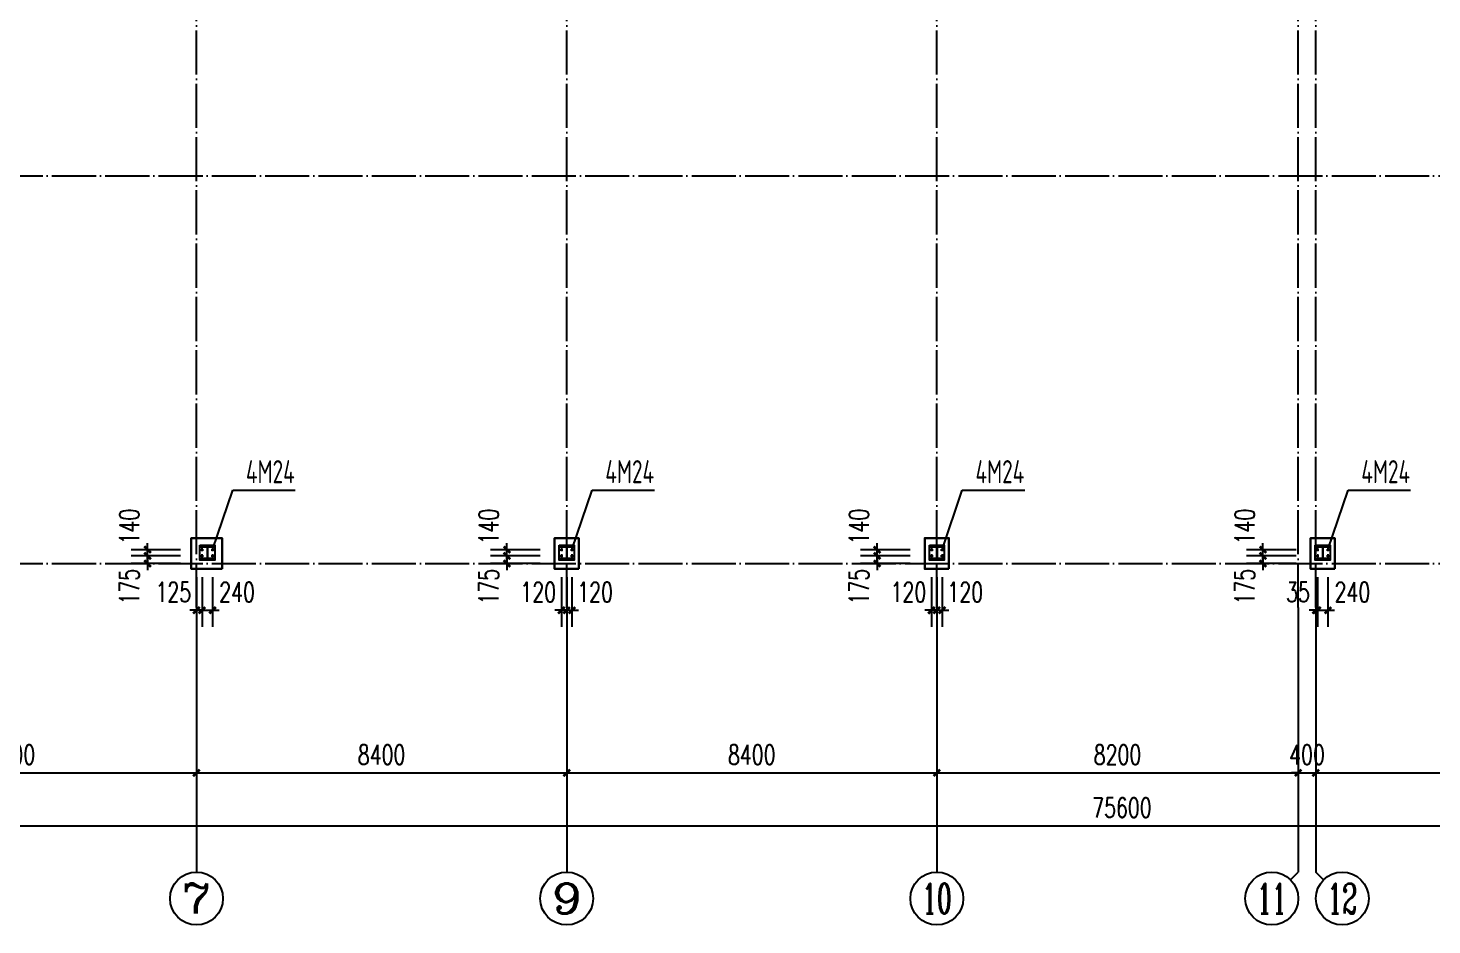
# Model space of a CAD drawing. Extents: x 712773 to 1022356, y -298958 to 209542.
# Drawn here: x 941569 to 973425, y -29917 to -9565 of the extents above; entities that cross this region are included whole.
import ezdxf
from ezdxf.enums import TextEntityAlignment as Align

# ---------------------------------------------------------------- set-up
doc = ezdxf.new("R2010")
doc.units = 0
doc.header["$LTSCALE"] = 500
doc.header["$MEASUREMENT"] = 0
doc.linetypes.add('DOTE', pattern=[2.42, 2, -0.2, 0.02, -0.2])
doc.layers.get('0').update_dxf_attribs({"linetype": 'CONTINUOUS'})
doc.layers.get('DEFPOINTS').update_dxf_attribs({"linetype": 'CONTINUOUS'})
doc.layers.add('0S-柱-线', color=50, linetype='CONTINUOUS', lineweight=30)
doc.layers.add('10', color=7, linetype='CONTINUOUS', lineweight=18)
for name, color, linetype in [('AXIS', 3, 'CONTINUOUS'), ('AXIS_TEXT', 7, 'CONTINUOUS'), ('DIM_LEAD', 3, 'CONTINUOUS'), ('DOTE', 1, 'DOTE'), ('PUB_DIM', 3, 'CONTINUOUS'), ('PUB_TEXT', 7, 'CONTINUOUS'), ('钢架', 7, 'CONTINUOUS')]:
    doc.layers.add(name, color=color, linetype=linetype)
doc.styles.add('_TCH_AXIS', font='COMPLEX', dxfattribs={"bigfont": 'GBCBIG'})
doc.styles.add('_TCH_DIM_T3', font='SIMPLEX', dxfattribs={"width": 0.705882, "bigfont": 'GBCBIG'})
doc.styles.add('COMPLEX', font='COMPLEX')
doc.styles.add('TSSD_Rein', font='tssdeng.shx', dxfattribs={"width": 0.7, "bigfont": 'hztxt.shx'})
doc.dimstyles.new('_TCH_ARCH&&150', dxfattribs={"dimtxt": 446.25, "dimasz": 150, "dimexe": 375, "dimexo": 450, "dimgap": 189.375, "dimtad": 1, "dimdec": 0, "dimzin": 0, "dimdsep": 46, "dimtxsty": '_TCH_DIM_T3', "dimblk": 'ARCHTICK', "dimcen": 0.09, "dimclrt": 7, "dimazin": 2, "dimtfac": 1, "dimtdec": 0, "dimtix": 1, "dimtmove": 2, "dimatfit": 3, "dimfxl": 0, "dimtolj": 1, "dimtzin": 0, "dimarcsym": 0})

# ---------------------------------------------------------------- blocks, each defined once
blk = doc.blocks.new('awtgagwega')
for p, q in [((1003747, -386358), (1003817, -386358)), ((1003782, -386323), (1003782, -386393)), ((1003987, -386358), (1004057, -386358)), ((1004022, -386323), (1004022, -386393)), ((1003747, -386498), (1003817, -386498)), ((1003782, -386463), (1003782, -386533)), ((1003987, -386498), (1004057, -386498)), ((1004022, -386463), (1004022, -386533))]:
    blk.add_line(p, q)
at = {"layer": '10', "color": 1}
for centre in [(1003782, -386358), (1004022, -386358), (1003782, -386498), (1004022, -386498)]:
    blk.add_circle(centre, 13, dxfattribs=at)
at = {"layer": '钢架', "color": 4}
for p, q in [((1003752, -386283), (1004052, -386283)), ((1003752, -386297), (1003752, -386283)), ((1003752, -386297), (1004052, -386297)), ((1003898, -386297), (1003898, -386559)), ((1003906, -386297), (1003906, -386559)), ((1004052, -386283), (1004052, -386297)), ((1004052, -386559), (1003752, -386559)), ((1003752, -386573), (1003752, -386559)), ((1004052, -386573), (1003752, -386573)), ((1004052, -386559), (1004052, -386573))]:
    blk.add_line(p, q, dxfattribs=at)
at = {"layer": '钢架'}
blk.add_lwpolyline([(1003732, -386258), (1004072, -386258), (1004072, -386598), (1003732, -386598)], close=True, dxfattribs=at)
blk = doc.blocks.new('_ArchTick')
at = {"color": 0, "linetype": 'ByBlock', "const_width": 0.4}
blk.add_lwpolyline([(-0.5, -0.5), (0.5, 0.5)], dxfattribs=at)
blk = doc.blocks.new('*D532')
at = {"layer": 'AXIS', "color": 0, "lineweight": -2, "transparency": 16777216}
for p, q in [((928591, -23167), (928591, -28042)), ((1004191, -23167), (1004191, -28042)), ((928591, -27667), (1004191, -27667))]:
    blk.add_line(p, q, dxfattribs=at)
at = {"layer": 'DEFPOINTS', "color": 0, "transparency": 16777216}
for p in [(928591, -22717), (1004191, -22717), (1004191, -27667)]:
    blk.add_point(p, dxfattribs=at)
at = {"layer": 'AXIS', "color": 0, "lineweight": -2, "transparency": 16777216, "xscale": 150, "yscale": 150, "zscale": 150, "rotation": 180}
blk.add_blockref('_ArchTick', (928591, -27667), dxfattribs=at)
at = {"layer": 'AXIS', "color": 0, "lineweight": -2, "transparency": 16777216, "xscale": 150, "yscale": 150, "zscale": 150}
blk.add_blockref('_ArchTick', (1004191, -27667), dxfattribs=at)
at = {"layer": 'AXIS', "color": 7, "transparency": 16777216, "insert": (966391, -27255), "char_height": 446.2, "attachment_point": 5, "style": '_TCH_DIM_T3'}
blk.add_mtext('\\A1;75600', dxfattribs=at)
blk = doc.blocks.new('*D534')
at = {"layer": 'AXIS', "color": 0, "lineweight": -2, "transparency": 16777216}
for p, q in [((936991, -23167), (936991, -26842)), ((945391, -23167), (945391, -26842)), ((936991, -26467), (945391, -26467))]:
    blk.add_line(p, q, dxfattribs=at)
at = {"layer": 'DEFPOINTS', "color": 0, "transparency": 16777216}
for p in [(936991, -22717), (945391, -22717), (945391, -26467)]:
    blk.add_point(p, dxfattribs=at)
at = {"layer": 'AXIS', "color": 0, "lineweight": -2, "transparency": 16777216, "xscale": 150, "yscale": 150, "zscale": 150, "rotation": 180}
blk.add_blockref('_ArchTick', (936991, -26467), dxfattribs=at)
at = {"layer": 'AXIS', "color": 0, "lineweight": -2, "transparency": 16777216, "xscale": 150, "yscale": 150, "zscale": 150}
blk.add_blockref('_ArchTick', (945391, -26467), dxfattribs=at)
at = {"layer": 'AXIS', "color": 7, "transparency": 16777216, "insert": (941191, -26055), "char_height": 446.2, "attachment_point": 5, "style": '_TCH_DIM_T3'}
blk.add_mtext('\\A1;8400', dxfattribs=at)
blk = doc.blocks.new('*D535')
at = {"layer": 'AXIS', "color": 0, "lineweight": -2, "transparency": 16777216}
for p, q in [((945391, -23167), (945391, -26842)), ((953791, -23167), (953791, -26842)), ((945391, -26467), (953791, -26467))]:
    blk.add_line(p, q, dxfattribs=at)
at = {"layer": 'DEFPOINTS', "color": 0, "transparency": 16777216}
for p in [(945391, -22717), (953791, -22717), (953791, -26467)]:
    blk.add_point(p, dxfattribs=at)
at = {"layer": 'AXIS', "color": 0, "lineweight": -2, "transparency": 16777216, "xscale": 150, "yscale": 150, "zscale": 150, "rotation": 180}
blk.add_blockref('_ArchTick', (945391, -26467), dxfattribs=at)
at = {"layer": 'AXIS', "color": 0, "lineweight": -2, "transparency": 16777216, "xscale": 150, "yscale": 150, "zscale": 150}
blk.add_blockref('_ArchTick', (953791, -26467), dxfattribs=at)
at = {"layer": 'AXIS', "color": 7, "transparency": 16777216, "insert": (949591, -26055), "char_height": 446.2, "attachment_point": 5, "style": '_TCH_DIM_T3'}
blk.add_mtext('\\A1;8400', dxfattribs=at)
blk = doc.blocks.new('*D536')
at = {"layer": 'AXIS', "color": 0, "lineweight": -2, "transparency": 16777216}
for p, q in [((953791, -23167), (953791, -26842)), ((962191, -23167), (962191, -26842)), ((953791, -26467), (962191, -26467))]:
    blk.add_line(p, q, dxfattribs=at)
at = {"layer": 'DEFPOINTS', "color": 0, "transparency": 16777216}
for p in [(953791, -22717), (962191, -22717), (962191, -26467)]:
    blk.add_point(p, dxfattribs=at)
at = {"layer": 'AXIS', "color": 0, "lineweight": -2, "transparency": 16777216, "xscale": 150, "yscale": 150, "zscale": 150, "rotation": 180}
blk.add_blockref('_ArchTick', (953791, -26467), dxfattribs=at)
at = {"layer": 'AXIS', "color": 0, "lineweight": -2, "transparency": 16777216, "xscale": 150, "yscale": 150, "zscale": 150}
blk.add_blockref('_ArchTick', (962191, -26467), dxfattribs=at)
at = {"layer": 'AXIS', "color": 7, "transparency": 16777216, "insert": (957991, -26055), "char_height": 446.2, "attachment_point": 5, "style": '_TCH_DIM_T3'}
blk.add_mtext('\\A1;8400', dxfattribs=at)
blk = doc.blocks.new('*D537')
at = {"layer": 'AXIS', "color": 0, "lineweight": -2, "transparency": 16777216}
for p, q in [((962191, -23167), (962191, -26842)), ((970391, -23167), (970391, -26842)), ((962191, -26467), (970391, -26467))]:
    blk.add_line(p, q, dxfattribs=at)
at = {"layer": 'DEFPOINTS', "color": 0, "transparency": 16777216}
for p in [(962191, -22717), (970391, -22717), (970391, -26467)]:
    blk.add_point(p, dxfattribs=at)
at = {"layer": 'AXIS', "color": 0, "lineweight": -2, "transparency": 16777216, "xscale": 150, "yscale": 150, "zscale": 150, "rotation": 180}
blk.add_blockref('_ArchTick', (962191, -26467), dxfattribs=at)
at = {"layer": 'AXIS', "color": 0, "lineweight": -2, "transparency": 16777216, "xscale": 150, "yscale": 150, "zscale": 150}
blk.add_blockref('_ArchTick', (970391, -26467), dxfattribs=at)
at = {"layer": 'AXIS', "color": 7, "transparency": 16777216, "insert": (966291, -26055), "char_height": 446.2, "attachment_point": 5, "style": '_TCH_DIM_T3'}
blk.add_mtext('\\A1;8200', dxfattribs=at)
blk = doc.blocks.new('*D538')
at = {"layer": 'AXIS', "color": 0, "lineweight": -2, "transparency": 16777216}
for p, q in [((970391, -23167), (970391, -26842)), ((970791, -23167), (970791, -26842)), ((970391, -26467), (970241, -26467)), ((970391, -26467), (970791, -26467)), ((970791, -26467), (970941, -26467))]:
    blk.add_line(p, q, dxfattribs=at)
at = {"layer": 'DEFPOINTS', "color": 0, "transparency": 16777216}
for p in [(970391, -22717), (970791, -22717), (970791, -26467)]:
    blk.add_point(p, dxfattribs=at)
at = {"layer": 'AXIS', "color": 0, "lineweight": -2, "transparency": 16777216, "xscale": 150, "yscale": 150, "zscale": 150}
blk.add_blockref('_ArchTick', (970391, -26467), dxfattribs=at)
at = {"layer": 'AXIS', "color": 0, "lineweight": -2, "transparency": 16777216, "xscale": 150, "yscale": 150, "zscale": 150, "rotation": 180}
blk.add_blockref('_ArchTick', (970791, -26467), dxfattribs=at)
at = {"layer": 'AXIS', "color": 7, "transparency": 16777216, "insert": (970591, -26055), "char_height": 446.2, "attachment_point": 5, "style": '_TCH_DIM_T3'}
blk.add_mtext('\\A1;400', dxfattribs=at)
blk = doc.blocks.new('*D539')
at = {"layer": 'AXIS', "color": 0, "lineweight": -2, "transparency": 16777216}
for p, q in [((970791, -23167), (970791, -26842)), ((978991, -23167), (978991, -26842)), ((970791, -26467), (978991, -26467))]:
    blk.add_line(p, q, dxfattribs=at)
at = {"layer": 'DEFPOINTS', "color": 0, "transparency": 16777216}
for p in [(970791, -22717), (978991, -22717), (978991, -26467)]:
    blk.add_point(p, dxfattribs=at)
at = {"layer": 'AXIS', "color": 0, "lineweight": -2, "transparency": 16777216, "xscale": 150, "yscale": 150, "zscale": 150, "rotation": 180}
blk.add_blockref('_ArchTick', (970791, -26467), dxfattribs=at)
at = {"layer": 'AXIS', "color": 0, "lineweight": -2, "transparency": 16777216, "xscale": 150, "yscale": 150, "zscale": 150}
blk.add_blockref('_ArchTick', (978991, -26467), dxfattribs=at)
at = {"layer": 'AXIS', "color": 7, "transparency": 16777216, "insert": (974891, -26055), "char_height": 446.2, "attachment_point": 5, "style": '_TCH_DIM_T3'}
blk.add_mtext('\\A1;8200', dxfattribs=at)
blk = doc.blocks.new('*D554')
at = {"layer": 'DEFPOINTS', "color": 0, "transparency": 16777216}
for p in [(945391, -21577), (945516, -21577), (945516, -22777)]:
    blk.add_point(p, dxfattribs=at)
at = {"layer": 'PUB_DIM', "color": 0, "lineweight": -2, "transparency": 16777216}
for p, q in [((945391, -22027), (945391, -23152)), ((945516, -22027), (945516, -23152)), ((945391, -22777), (945241, -22777)), ((945391, -22777), (945516, -22777)), ((945516, -22777), (945666, -22777))]:
    blk.add_line(p, q, dxfattribs=at)
at = {"layer": 'PUB_DIM', "color": 0, "lineweight": -2, "transparency": 16777216, "xscale": 150, "yscale": 150, "zscale": 150}
blk.add_blockref('_ArchTick', (945391, -22777), dxfattribs=at)
at = {"layer": 'PUB_DIM', "color": 0, "lineweight": -2, "transparency": 16777216, "xscale": 150, "yscale": 150, "zscale": 150, "rotation": 180}
blk.add_blockref('_ArchTick', (945516, -22777), dxfattribs=at)
at = {"layer": 'PUB_DIM', "color": 7, "transparency": 16777216, "insert": (944866, -22365), "char_height": 446.2, "attachment_point": 5, "style": '_TCH_DIM_T3'}
blk.add_mtext('\\A1;125', dxfattribs=at)
blk = doc.blocks.new('*D555')
at = {"layer": 'DEFPOINTS', "color": 0, "transparency": 16777216}
for p in [(945516, -21577), (945756, -21577), (945756, -22777)]:
    blk.add_point(p, dxfattribs=at)
at = {"layer": 'PUB_DIM', "color": 0, "lineweight": -2, "transparency": 16777216}
for p, q in [((945516, -22027), (945516, -23152)), ((945756, -22027), (945756, -23152)), ((945516, -22777), (945366, -22777)), ((945516, -22777), (945756, -22777)), ((945756, -22777), (945906, -22777))]:
    blk.add_line(p, q, dxfattribs=at)
at = {"layer": 'PUB_DIM', "color": 0, "lineweight": -2, "transparency": 16777216, "xscale": 150, "yscale": 150, "zscale": 150}
blk.add_blockref('_ArchTick', (945516, -22777), dxfattribs=at)
at = {"layer": 'PUB_DIM', "color": 0, "lineweight": -2, "transparency": 16777216, "xscale": 150, "yscale": 150, "zscale": 150, "rotation": 180}
blk.add_blockref('_ArchTick', (945756, -22777), dxfattribs=at)
at = {"layer": 'PUB_DIM', "color": 7, "transparency": 16777216, "insert": (946311, -22365), "char_height": 446.2, "attachment_point": 5, "style": '_TCH_DIM_T3'}
blk.add_mtext('\\A1;240', dxfattribs=at)
blk = doc.blocks.new('*D556')
at = {"layer": 'DEFPOINTS', "color": 0, "transparency": 16777216}
for p in [(944281, -21542), (945481, -21542), (945481, -21717)]:
    blk.add_point(p, dxfattribs=at)
at = {"layer": 'PUB_DIM', "color": 0, "lineweight": -2, "transparency": 16777216}
for p, q in [((945031, -21542), (943906, -21542)), ((944281, -21542), (944281, -21392)), ((944281, -21717), (944281, -21542)), ((945031, -21717), (943906, -21717)), ((944281, -21717), (944281, -21867))]:
    blk.add_line(p, q, dxfattribs=at)
at = {"layer": 'PUB_DIM', "color": 0, "lineweight": -2, "transparency": 16777216, "xscale": 150, "yscale": 150, "zscale": 150}
for p, rotation in [((944281, -21542), 270), ((944281, -21717), 90)]:
    blk.add_blockref('_ArchTick', p, dxfattribs=dict(at, rotation=rotation))
at = {"layer": 'PUB_DIM', "color": 7, "transparency": 16777216, "insert": (943869, -22242), "char_height": 446.2, "attachment_point": 5, "rotation": 90, "style": '_TCH_DIM_T3'}
blk.add_mtext('\\A1;175', dxfattribs=at)
blk = doc.blocks.new('*D557')
at = {"layer": 'DEFPOINTS', "color": 0, "transparency": 16777216}
for p in [(944281, -21402), (945481, -21402), (945481, -21542)]:
    blk.add_point(p, dxfattribs=at)
at = {"layer": 'PUB_DIM', "color": 0, "lineweight": -2, "transparency": 16777216}
for p, q in [((944281, -21402), (944281, -21252)), ((945031, -21402), (943906, -21402)), ((945031, -21542), (943906, -21542)), ((944281, -21542), (944281, -21402)), ((944281, -21542), (944281, -21692))]:
    blk.add_line(p, q, dxfattribs=at)
at = {"layer": 'PUB_DIM', "color": 0, "lineweight": -2, "transparency": 16777216, "xscale": 150, "yscale": 150, "zscale": 150}
for p, rotation in [((944281, -21402), 270), ((944281, -21542), 90)]:
    blk.add_blockref('_ArchTick', p, dxfattribs=dict(at, rotation=rotation))
at = {"layer": 'PUB_DIM', "color": 7, "transparency": 16777216, "insert": (943869, -20877), "char_height": 446.2, "attachment_point": 5, "rotation": 90, "style": '_TCH_DIM_T3'}
blk.add_mtext('\\A1;140', dxfattribs=at)
blk = doc.blocks.new('*D558')
at = {"layer": 'DEFPOINTS', "color": 0, "transparency": 16777216}
for p in [(953671, -21577), (953791, -21577), (953791, -22777)]:
    blk.add_point(p, dxfattribs=at)
at = {"layer": 'PUB_DIM', "color": 0, "lineweight": -2, "transparency": 16777216}
for p, q in [((953671, -22027), (953671, -23152)), ((953791, -22027), (953791, -23152)), ((953671, -22777), (953521, -22777)), ((953671, -22777), (953791, -22777)), ((953791, -22777), (953941, -22777))]:
    blk.add_line(p, q, dxfattribs=at)
at = {"layer": 'PUB_DIM', "color": 0, "lineweight": -2, "transparency": 16777216, "xscale": 150, "yscale": 150, "zscale": 150}
blk.add_blockref('_ArchTick', (953671, -22777), dxfattribs=at)
at = {"layer": 'PUB_DIM', "color": 0, "lineweight": -2, "transparency": 16777216, "xscale": 150, "yscale": 150, "zscale": 150, "rotation": 180}
blk.add_blockref('_ArchTick', (953791, -22777), dxfattribs=at)
at = {"layer": 'PUB_DIM', "color": 7, "transparency": 16777216, "insert": (953146, -22365), "char_height": 446.2, "attachment_point": 5, "style": '_TCH_DIM_T3'}
blk.add_mtext('\\A1;120', dxfattribs=at)
blk = doc.blocks.new('*D559')
at = {"layer": 'DEFPOINTS', "color": 0, "transparency": 16777216}
for p in [(953791, -21577), (953911, -21577), (953911, -22777)]:
    blk.add_point(p, dxfattribs=at)
at = {"layer": 'PUB_DIM', "color": 0, "lineweight": -2, "transparency": 16777216}
for p, q in [((953791, -22027), (953791, -23152)), ((953911, -22027), (953911, -23152)), ((953791, -22777), (953641, -22777)), ((953791, -22777), (953911, -22777)), ((953911, -22777), (954061, -22777))]:
    blk.add_line(p, q, dxfattribs=at)
at = {"layer": 'PUB_DIM', "color": 0, "lineweight": -2, "transparency": 16777216, "xscale": 150, "yscale": 150, "zscale": 150}
blk.add_blockref('_ArchTick', (953791, -22777), dxfattribs=at)
at = {"layer": 'PUB_DIM', "color": 0, "lineweight": -2, "transparency": 16777216, "xscale": 150, "yscale": 150, "zscale": 150, "rotation": 180}
blk.add_blockref('_ArchTick', (953911, -22777), dxfattribs=at)
at = {"layer": 'PUB_DIM', "color": 7, "transparency": 16777216, "insert": (954436, -22365), "char_height": 446.2, "attachment_point": 5, "style": '_TCH_DIM_T3'}
blk.add_mtext('\\A1;120', dxfattribs=at)
blk = doc.blocks.new('*D560')
at = {"layer": 'DEFPOINTS', "color": 0, "transparency": 16777216}
for p in [(952436, -21542), (953636, -21542), (953636, -21717)]:
    blk.add_point(p, dxfattribs=at)
at = {"layer": 'PUB_DIM', "color": 0, "lineweight": -2, "transparency": 16777216}
for p, q in [((953186, -21542), (952061, -21542)), ((952436, -21542), (952436, -21392)), ((952436, -21717), (952436, -21542)), ((953186, -21717), (952061, -21717)), ((952436, -21717), (952436, -21867))]:
    blk.add_line(p, q, dxfattribs=at)
at = {"layer": 'PUB_DIM', "color": 0, "lineweight": -2, "transparency": 16777216, "xscale": 150, "yscale": 150, "zscale": 150}
for p, rotation in [((952436, -21542), 270), ((952436, -21717), 90)]:
    blk.add_blockref('_ArchTick', p, dxfattribs=dict(at, rotation=rotation))
at = {"layer": 'PUB_DIM', "color": 7, "transparency": 16777216, "insert": (952024, -22242), "char_height": 446.2, "attachment_point": 5, "rotation": 90, "style": '_TCH_DIM_T3'}
blk.add_mtext('\\A1;175', dxfattribs=at)
blk = doc.blocks.new('*D561')
at = {"layer": 'DEFPOINTS', "color": 0, "transparency": 16777216}
for p in [(952436, -21402), (953636, -21402), (953636, -21542)]:
    blk.add_point(p, dxfattribs=at)
at = {"layer": 'PUB_DIM', "color": 0, "lineweight": -2, "transparency": 16777216}
for p, q in [((952436, -21402), (952436, -21252)), ((953186, -21402), (952061, -21402)), ((953186, -21542), (952061, -21542)), ((952436, -21542), (952436, -21402)), ((952436, -21542), (952436, -21692))]:
    blk.add_line(p, q, dxfattribs=at)
at = {"layer": 'PUB_DIM', "color": 0, "lineweight": -2, "transparency": 16777216, "xscale": 150, "yscale": 150, "zscale": 150}
for p, rotation in [((952436, -21402), 270), ((952436, -21542), 90)]:
    blk.add_blockref('_ArchTick', p, dxfattribs=dict(at, rotation=rotation))
at = {"layer": 'PUB_DIM', "color": 7, "transparency": 16777216, "insert": (952024, -20877), "char_height": 446.2, "attachment_point": 5, "rotation": 90, "style": '_TCH_DIM_T3'}
blk.add_mtext('\\A1;140', dxfattribs=at)
blk = doc.blocks.new('*D562')
at = {"layer": 'DEFPOINTS', "color": 0, "transparency": 16777216}
for p in [(962071, -21577), (962191, -21577), (962191, -22777)]:
    blk.add_point(p, dxfattribs=at)
at = {"layer": 'PUB_DIM', "color": 0, "lineweight": -2, "transparency": 16777216}
for p, q in [((962071, -22027), (962071, -23152)), ((962191, -22027), (962191, -23152)), ((962071, -22777), (961921, -22777)), ((962071, -22777), (962191, -22777)), ((962191, -22777), (962341, -22777))]:
    blk.add_line(p, q, dxfattribs=at)
at = {"layer": 'PUB_DIM', "color": 0, "lineweight": -2, "transparency": 16777216, "xscale": 150, "yscale": 150, "zscale": 150}
blk.add_blockref('_ArchTick', (962071, -22777), dxfattribs=at)
at = {"layer": 'PUB_DIM', "color": 0, "lineweight": -2, "transparency": 16777216, "xscale": 150, "yscale": 150, "zscale": 150, "rotation": 180}
blk.add_blockref('_ArchTick', (962191, -22777), dxfattribs=at)
at = {"layer": 'PUB_DIM', "color": 7, "transparency": 16777216, "insert": (961546, -22365), "char_height": 446.2, "attachment_point": 5, "style": '_TCH_DIM_T3'}
blk.add_mtext('\\A1;120', dxfattribs=at)
blk = doc.blocks.new('*D563')
at = {"layer": 'DEFPOINTS', "color": 0, "transparency": 16777216}
for p in [(962191, -21577), (962311, -21577), (962311, -22777)]:
    blk.add_point(p, dxfattribs=at)
at = {"layer": 'PUB_DIM', "color": 0, "lineweight": -2, "transparency": 16777216}
for p, q in [((962191, -22027), (962191, -23152)), ((962311, -22027), (962311, -23152)), ((962191, -22777), (962041, -22777)), ((962191, -22777), (962311, -22777)), ((962311, -22777), (962461, -22777))]:
    blk.add_line(p, q, dxfattribs=at)
at = {"layer": 'PUB_DIM', "color": 0, "lineweight": -2, "transparency": 16777216, "xscale": 150, "yscale": 150, "zscale": 150}
blk.add_blockref('_ArchTick', (962191, -22777), dxfattribs=at)
at = {"layer": 'PUB_DIM', "color": 0, "lineweight": -2, "transparency": 16777216, "xscale": 150, "yscale": 150, "zscale": 150, "rotation": 180}
blk.add_blockref('_ArchTick', (962311, -22777), dxfattribs=at)
at = {"layer": 'PUB_DIM', "color": 7, "transparency": 16777216, "insert": (962836, -22365), "char_height": 446.2, "attachment_point": 5, "style": '_TCH_DIM_T3'}
blk.add_mtext('\\A1;120', dxfattribs=at)
blk = doc.blocks.new('*D564')
at = {"layer": 'DEFPOINTS', "color": 0, "transparency": 16777216}
for p in [(960836, -21542), (962036, -21542), (962036, -21717)]:
    blk.add_point(p, dxfattribs=at)
at = {"layer": 'PUB_DIM', "color": 0, "lineweight": -2, "transparency": 16777216}
for p, q in [((961586, -21542), (960461, -21542)), ((960836, -21542), (960836, -21392)), ((960836, -21717), (960836, -21542)), ((961586, -21717), (960461, -21717)), ((960836, -21717), (960836, -21867))]:
    blk.add_line(p, q, dxfattribs=at)
at = {"layer": 'PUB_DIM', "color": 0, "lineweight": -2, "transparency": 16777216, "xscale": 150, "yscale": 150, "zscale": 150}
for p, rotation in [((960836, -21542), 270), ((960836, -21717), 90)]:
    blk.add_blockref('_ArchTick', p, dxfattribs=dict(at, rotation=rotation))
at = {"layer": 'PUB_DIM', "color": 7, "transparency": 16777216, "insert": (960424, -22242), "char_height": 446.2, "attachment_point": 5, "rotation": 90, "style": '_TCH_DIM_T3'}
blk.add_mtext('\\A1;175', dxfattribs=at)
blk = doc.blocks.new('*D565')
at = {"layer": 'DEFPOINTS', "color": 0, "transparency": 16777216}
for p in [(960836, -21402), (962036, -21402), (962036, -21542)]:
    blk.add_point(p, dxfattribs=at)
at = {"layer": 'PUB_DIM', "color": 0, "lineweight": -2, "transparency": 16777216}
for p, q in [((960836, -21402), (960836, -21252)), ((961586, -21402), (960461, -21402)), ((961586, -21542), (960461, -21542)), ((960836, -21542), (960836, -21402)), ((960836, -21542), (960836, -21692))]:
    blk.add_line(p, q, dxfattribs=at)
at = {"layer": 'PUB_DIM', "color": 0, "lineweight": -2, "transparency": 16777216, "xscale": 150, "yscale": 150, "zscale": 150}
for p, rotation in [((960836, -21402), 270), ((960836, -21542), 90)]:
    blk.add_blockref('_ArchTick', p, dxfattribs=dict(at, rotation=rotation))
at = {"layer": 'PUB_DIM', "color": 7, "transparency": 16777216, "insert": (960424, -20877), "char_height": 446.2, "attachment_point": 5, "rotation": 90, "style": '_TCH_DIM_T3'}
blk.add_mtext('\\A1;140', dxfattribs=at)
blk = doc.blocks.new('*D582')
at = {"layer": 'DEFPOINTS', "color": 0, "transparency": 16777216}
for p in [(970791, -21577), (970826, -21577), (970826, -22777)]:
    blk.add_point(p, dxfattribs=at)
at = {"layer": 'PUB_DIM', "color": 0, "lineweight": -2, "transparency": 16777216}
for p, q in [((970791, -22027), (970791, -23152)), ((970826, -22027), (970826, -23152)), ((970791, -22777), (970641, -22777)), ((970791, -22777), (970826, -22777)), ((970826, -22777), (970976, -22777))]:
    blk.add_line(p, q, dxfattribs=at)
at = {"layer": 'PUB_DIM', "color": 0, "lineweight": -2, "transparency": 16777216, "xscale": 150, "yscale": 150, "zscale": 150}
blk.add_blockref('_ArchTick', (970791, -22777), dxfattribs=at)
at = {"layer": 'PUB_DIM', "color": 0, "lineweight": -2, "transparency": 16777216, "xscale": 150, "yscale": 150, "zscale": 150, "rotation": 180}
blk.add_blockref('_ArchTick', (970826, -22777), dxfattribs=at)
at = {"layer": 'PUB_DIM', "color": 7, "transparency": 16777216, "insert": (970386, -22365), "char_height": 446.2, "attachment_point": 5, "style": '_TCH_DIM_T3'}
blk.add_mtext('\\A1;35', dxfattribs=at)
blk = doc.blocks.new('*D583')
at = {"layer": 'DEFPOINTS', "color": 0, "transparency": 16777216}
for p in [(970826, -21577), (971066, -21577), (971066, -22777)]:
    blk.add_point(p, dxfattribs=at)
at = {"layer": 'PUB_DIM', "color": 0, "lineweight": -2, "transparency": 16777216}
for p, q in [((970826, -22027), (970826, -23152)), ((971066, -22027), (971066, -23152)), ((970826, -22777), (970676, -22777)), ((970826, -22777), (971066, -22777)), ((971066, -22777), (971216, -22777))]:
    blk.add_line(p, q, dxfattribs=at)
at = {"layer": 'PUB_DIM', "color": 0, "lineweight": -2, "transparency": 16777216, "xscale": 150, "yscale": 150, "zscale": 150}
blk.add_blockref('_ArchTick', (970826, -22777), dxfattribs=at)
at = {"layer": 'PUB_DIM', "color": 0, "lineweight": -2, "transparency": 16777216, "xscale": 150, "yscale": 150, "zscale": 150, "rotation": 180}
blk.add_blockref('_ArchTick', (971066, -22777), dxfattribs=at)
at = {"layer": 'PUB_DIM', "color": 7, "transparency": 16777216, "insert": (971621, -22365), "char_height": 446.2, "attachment_point": 5, "style": '_TCH_DIM_T3'}
blk.add_mtext('\\A1;240', dxfattribs=at)
blk = doc.blocks.new('*D584')
at = {"layer": 'DEFPOINTS', "color": 0, "transparency": 16777216}
for p in [(969591, -21542), (970791, -21542), (970791, -21717)]:
    blk.add_point(p, dxfattribs=at)
at = {"layer": 'PUB_DIM', "color": 0, "lineweight": -2, "transparency": 16777216}
for p, q in [((970341, -21542), (969216, -21542)), ((969591, -21542), (969591, -21392)), ((969591, -21717), (969591, -21542)), ((970341, -21717), (969216, -21717)), ((969591, -21717), (969591, -21867))]:
    blk.add_line(p, q, dxfattribs=at)
at = {"layer": 'PUB_DIM', "color": 0, "lineweight": -2, "transparency": 16777216, "xscale": 150, "yscale": 150, "zscale": 150}
for p, rotation in [((969591, -21542), 270), ((969591, -21717), 90)]:
    blk.add_blockref('_ArchTick', p, dxfattribs=dict(at, rotation=rotation))
at = {"layer": 'PUB_DIM', "color": 7, "transparency": 16777216, "insert": (969179, -22242), "char_height": 446.2, "attachment_point": 5, "rotation": 90, "style": '_TCH_DIM_T3'}
blk.add_mtext('\\A1;175', dxfattribs=at)
blk = doc.blocks.new('*D585')
at = {"layer": 'DEFPOINTS', "color": 0, "transparency": 16777216}
for p in [(969591, -21402), (970791, -21402), (970791, -21542)]:
    blk.add_point(p, dxfattribs=at)
at = {"layer": 'PUB_DIM', "color": 0, "lineweight": -2, "transparency": 16777216}
for p, q in [((969591, -21402), (969591, -21252)), ((970341, -21402), (969216, -21402)), ((970341, -21542), (969216, -21542)), ((969591, -21542), (969591, -21402)), ((969591, -21542), (969591, -21692))]:
    blk.add_line(p, q, dxfattribs=at)
at = {"layer": 'PUB_DIM', "color": 0, "lineweight": -2, "transparency": 16777216, "xscale": 150, "yscale": 150, "zscale": 150}
for p, rotation in [((969591, -21402), 270), ((969591, -21542), 90)]:
    blk.add_blockref('_ArchTick', p, dxfattribs=dict(at, rotation=rotation))
at = {"layer": 'PUB_DIM', "color": 7, "transparency": 16777216, "insert": (969179, -20877), "char_height": 446.2, "attachment_point": 5, "rotation": 90, "style": '_TCH_DIM_T3'}
blk.add_mtext('\\A1;140', dxfattribs=at)
blk = doc.blocks.new('_AXISO')
blk.add_circle((0, 0), 0.5)
at = {"layer": 'AXIS_TEXT', "style": 'COMPLEX', "width": 1.302083}
blk.add_attdef('A', text='', height=0.56, dxfattribs=at).set_placement((-0.25, -0.28), (0.25, -0.28), align=Align.FIT)

msp = doc.modelspace()

# ---------------------------------------------------------------- linework, layer by layer
at = {"layer": '0S-柱-线'}
for points in [[(945971.1, -21837), (945971.1, -21137), (945271.1, -21137), (945271.1, -21837)], [(954066.1, -21837), (954066.1, -21137), (953516.1, -21137), (953516.1, -21837)], [(962466.1, -21837), (962466.1, -21137), (961916.1, -21137), (961916.1, -21837)], [(971221.1, -21837), (971221.1, -21137), (970671.1, -21137), (970671.1, -21837)]]:
    msp.add_lwpolyline(points, close=True, dxfattribs=at)
at = {"layer": 'AXIS'}
for p, q in [((945391.1, -22717), (945391.1, -28717)), ((953791.1, -22717), (953791.1, -28717)), ((962191.1, -22717), (962191.1, -28717)), ((970391.1, -22717), (970391.1, -28717)), ((970791.1, -22717), (970791.1, -28717)), ((970215.4, -28892.8), (970391.1, -28717)), ((970966.8, -28892.8), (970791.1, -28717))]:
    msp.add_line(p, q, dxfattribs=at)
at = {"layer": 'DIM_LEAD'}
for p, q in [((945756.1, -21402), (946213.9, -20051.6)), ((946213.9, -20051.6), (947629.1, -20051.6)), ((953911.1, -21402), (954368.9, -20051.6)), ((954368.9, -20051.6), (955784.1, -20051.6)), ((962311.1, -21402), (962768.9, -20051.6)), ((962768.9, -20051.6), (964184.1, -20051.6)), ((971066.1, -21402), (971523.9, -20051.6)), ((971523.9, -20051.6), (972939.1, -20051.6))]:
    msp.add_line(p, q, dxfattribs=at)
at = {"layer": 'DOTE'}
for p, q in [((945391.1, -22717), (945391.1, 18083)), ((953791.1, -22717), (953791.1, 18083)), ((962191.1, -22717), (962191.1, 18083)), ((970391.1, -22717), (970391.1, 18083)), ((970791.1, -22717), (970791.1, 18083)), ((927591.1, -12917), (1005191.1, -12917)), ((927591.1, -21717), (1005191.1, -21717))]:
    msp.add_line(p, q, dxfattribs=at)
at = {"layer": '钢架', "color": 4}
for p, q in [((953787.1, -21341), (953787.1, -21603)), ((953795.1, -21341), (953795.1, -21603))]:
    msp.add_line(p, q, dxfattribs=at)

# ---------------------------------------------------------------- block references
at = {"layer": 'AXIS'}
ref = msp.add_blockref('_AXISO', (945391.1, -29317), dxfattribs=dict(at, xscale=1200, yscale=1200, zscale=1200))
ref.add_attrib('A', '7', dxfattribs={"layer": 'AXIS_TEXT', "height": 678.8, "style": '_TCH_AXIS', "width": 1.875}).set_placement((945051.7, -29656.4), (945730.5, -29656.4), align=Align.FIT)
ref = msp.add_blockref('_AXISO', (953791.1, -29317), dxfattribs=dict(at, xscale=1200, yscale=1200, zscale=1200))
ref.add_attrib('A', '9', dxfattribs={"layer": 'AXIS_TEXT', "height": 678.8, "style": '_TCH_AXIS', "width": 1.875}).set_placement((953451.7, -29656.4), (954130.5, -29656.4), align=Align.FIT)
ref = msp.add_blockref('_AXISO', (962191.1, -29317), dxfattribs=dict(at, xscale=1200, yscale=1200, zscale=1200))
ref.add_attrib('A', '10', dxfattribs={"layer": 'AXIS_TEXT', "height": 678.82, "style": '_TCH_AXIS', "width": 0.905172}).set_placement((961851.7, -29656.4), (962530.5, -29656.4), align=Align.FIT)
ref = msp.add_blockref('_AXISO', (969791.1, -29317), dxfattribs=dict(at, xscale=1200, yscale=1200, zscale=1200))
ref.add_attrib('A', '11', dxfattribs={"layer": 'AXIS_TEXT', "height": 678.82, "style": '_TCH_AXIS', "width": 1.09375}).set_placement((969451.7, -29656.4), (970130.5, -29656.4), align=Align.FIT)
ref = msp.add_blockref('_AXISO', (971391.1, -29317), dxfattribs=dict(at, xscale=1200, yscale=1200, zscale=1200))
ref.add_attrib('A', '12', dxfattribs={"layer": 'AXIS_TEXT', "height": 678.82, "style": '_TCH_AXIS', "width": 0.905172}).set_placement((971051.7, -29656.4), (971730.5, -29656.4), align=Align.FIT)
at = {"layer": '钢架'}
for p in [(-58266.1, 364956.3), (-50111.1, 364956.3), (-41711.1, 364956.3), (-32956.1, 364956.3)]:
    msp.add_blockref('awtgagwega', p, dxfattribs=at)

# ---------------------------------------------------------------- texts
at = {"layer": 'PUB_TEXT', "style": 'TSSD_Rein', "width": 0.7}
for p in [(946512.5, -19894.1), (954667.5, -19894.1), (963067.5, -19894.1), (971822.5, -19894.1)]:
    msp.add_text('4M24', height=525, dxfattribs=at).set_placement(p)

# ---------------------------------------------------------------- dimensions: what is measured, and where the dimension line sits
at = {"layer": 'AXIS'}
for p1, p2, distance, picture, middle in [((928591.1, -22717), (1004191.1, -22717), -4950, '*D532', (966391.1, -27254.5)), ((936991.1, -22717), (945391.1, -22717), -3750, '*D534', (941191.1, -26054.5)), ((945391.1, -22717), (953791.1, -22717), -3750, '*D535', (949591.1, -26054.5)), ((953791.1, -22717), (962191.1, -22717), -3750, '*D536', (957991.1, -26054.5)), ((962191.1, -22717), (970391.1, -22717), -3750, '*D537', (966291.1, -26054.5)), ((970391.1, -22717), (970791.1, -22717), -3750, '*D538', (970591.1, -26054.5)), ((970791.1, -22717), (978991.1, -22717), -3750, '*D539', (974891.1, -26054.5))]:
    dim = msp.add_aligned_dim(p1=p1, p2=p2, distance=distance, dimstyle='_TCH_ARCH&&150', dxfattribs=at)
    dim.commit()
    dim.dimension.update_dxf_attribs({"geometry": picture, "text_midpoint": middle})
at = {"layer": 'PUB_DIM'}
for base, p1, p2, angle, picture, middle in [((944281.1, -21402), (945481.1, -21542), (945481.1, -21402), 90, '*D557', (943868.6, -20877)), ((952436.1, -21402), (953636.1, -21542), (953636.1, -21402), 90, '*D561', (952023.6, -20877)), ((960836.1, -21402), (962036.1, -21542), (962036.1, -21402), 90, '*D565', (960423.6, -20877)), ((969591.1, -21402), (970791.1, -21542), (970791.1, -21402), 90, '*D585', (969178.6, -20877)), ((944281.1, -21542), (945481.1, -21717), (945481.1, -21542), 90, '*D556', (943868.6, -22242)), ((945516.1, -22777), (945391.1, -21577), (945516.1, -21577), 360, '*D554', (944866.1, -22364.5)), ((945756.1, -22777), (945516.1, -21577), (945756.1, -21577), 360, '*D555', (946311.1, -22364.5)), ((952436.1, -21542), (953636.1, -21717), (953636.1, -21542), 90, '*D560', (952023.6, -22242)), ((953791.1, -22777), (953671.1, -21577), (953791.1, -21577), 360, '*D558', (953146.1, -22364.5)), ((953911.1, -22777), (953791.1, -21577), (953911.1, -21577), 360, '*D559', (954436.1, -22364.5)), ((960836.1, -21542), (962036.1, -21717), (962036.1, -21542), 90, '*D564', (960423.6, -22242)), ((962191.1, -22777), (962071.1, -21577), (962191.1, -21577), 360, '*D562', (961546.1, -22364.5)), ((962311.1, -22777), (962191.1, -21577), (962311.1, -21577), 360, '*D563', (962836.1, -22364.5)), ((969591.1, -21542), (970791.1, -21717), (970791.1, -21542), 90, '*D584', (969178.6, -22242)), ((970826.1, -22777), (970791.1, -21577), (970826.1, -21577), 360, '*D582', (970386.1, -22364.5)), ((971066.1, -22777), (970826.1, -21577), (971066.1, -21577), 360, '*D583', (971621.1, -22364.5))]:
    dim = msp.add_linear_dim(base=base, p1=p1, p2=p2, angle=angle, dimstyle='_TCH_ARCH&&150', dxfattribs=at)
    dim.commit()
    dim.dimension.update_dxf_attribs({"geometry": picture, "text_midpoint": middle, "dimtype": 129})

doc.saveas('drawing.dxf')
